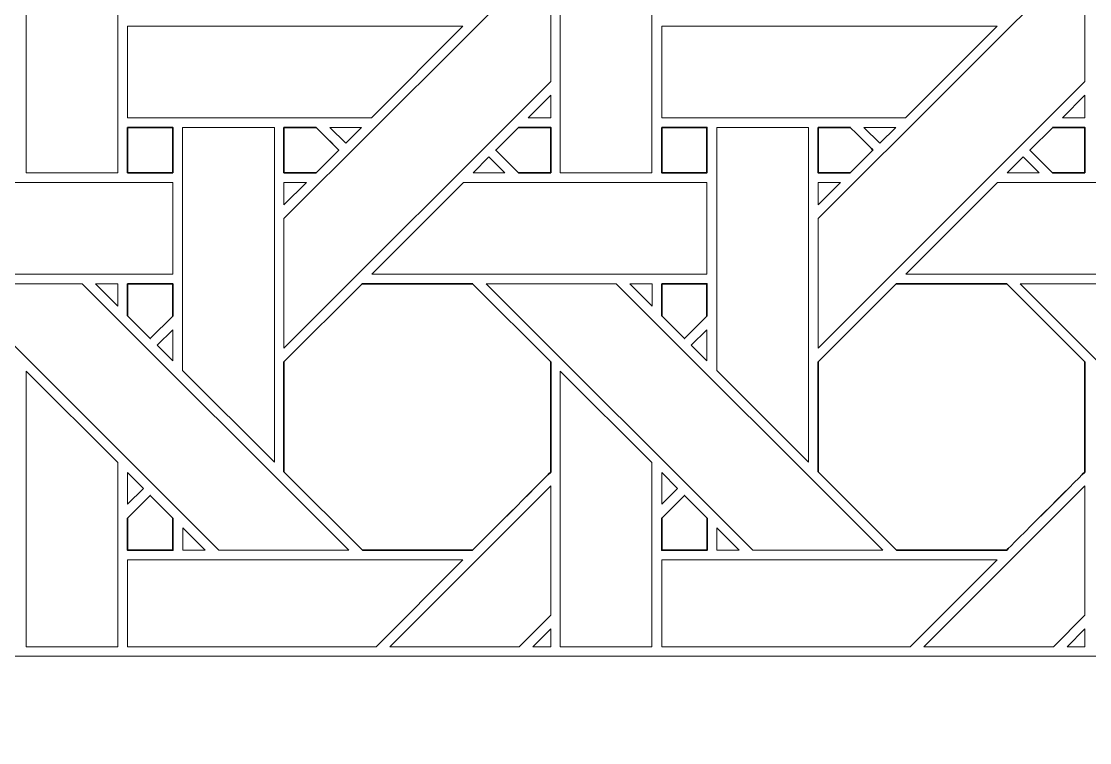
# Model space of a CAD drawing. Header units: inches. Extents: x 6.4 to 30.5, y 3.1 to 18.5.
# Drawn here: x 10.256 to 12.154, y 9.939 to 11.221 of the extents above; entities that cross this region are included whole.
import ezdxf

# ---------------------------------------------------------------- set-up
doc = ezdxf.new("R2010")
doc.units = ezdxf.units.IN
doc.header["$MEASUREMENT"] = 0
doc.layers.add('Design', color=7, linetype='Continuous', lineweight=0)

msp = doc.modelspace()

# ---------------------------------------------------------------- linework, layer by layer
at = {"layer": 'Design', "color": 9, "lineweight": 35, "true_color": 0xdecaa5}
for points, knots in [([(12.3829, 15.0948), (9.0691, 15.0948), (6.3829, 12.4085), (6.3829, 9.0948), (6.3829, 5.7811), (9.0691, 3.0948), (12.3829, 3.0948), (15.6966, 3.0948), (18.3829, 5.7811), (18.3829, 9.0948), (18.3829, 12.4085), (15.6966, 15.0948), (12.3829, 15.0948)], [0, 0, 0, 0, 1, 1, 1, 2, 2, 2, 3, 3, 3, 4, 4, 4, 4]), ([(10.4451, 11.0327), (10.4451, 11.0327), (10.5253, 11.0327), (10.5253, 11.0327), (10.5253, 11.0327), (10.5253, 10.9519), (10.5253, 10.9519), (10.5253, 10.9519), (10.4451, 10.9519), (10.4451, 10.9519), (10.4451, 10.9519), (10.4451, 11.0327), (10.4451, 11.0327)], [0, 0, 0, 0, 1, 1, 1, 2, 2, 2, 3, 3, 3, 4, 4, 4, 4]), ([(10.7229, 11.0327), (10.7229, 11.0327), (10.78, 11.0327), (10.78, 11.0327), (10.7851, 11.0276), (10.8159, 10.9967), (10.8203, 10.9923), (10.8203, 10.9923), (10.7799, 10.9519), (10.7799, 10.9519), (10.7799, 10.9519), (10.7229, 10.9519), (10.7229, 10.9519), (10.7229, 10.9519), (10.7229, 11.0327), (10.7229, 11.0327)], [0, 0, 0, 0, 1, 1, 1, 2, 2, 2, 3, 3, 3, 4, 4, 4, 5, 5, 5, 5]), ([(11.1966, 10.9519), (11.1966, 10.9519), (11.1395, 10.9519), (11.1395, 10.9519), (11.1395, 10.9519), (11.0991, 10.9923), (11.0991, 10.9923), (11.0991, 10.9923), (11.1396, 11.0327), (11.1396, 11.0327), (11.1396, 11.0327), (11.1966, 11.0327), (11.1966, 11.0327), (11.1966, 11.0327), (11.1966, 10.9519), (11.1966, 10.9519)], [0, 0, 0, 0, 1, 1, 1, 2, 2, 2, 3, 3, 3, 4, 4, 4, 5, 5, 5, 5]), ([(11.3938, 11.0327), (11.3938, 11.0327), (11.474, 11.0327), (11.474, 11.0327), (11.474, 11.0327), (11.474, 10.9519), (11.474, 10.9519), (11.474, 10.9519), (11.3938, 10.9519), (11.3938, 10.9519), (11.3938, 10.9519), (11.3938, 11.0327), (11.3938, 11.0327)], [0, 0, 0, 0, 1, 1, 1, 2, 2, 2, 3, 3, 3, 4, 4, 4, 4]), ([(11.6717, 11.0327), (11.6717, 11.0327), (11.7287, 11.0327), (11.7287, 11.0327), (11.7339, 11.0276), (11.7646, 10.9967), (11.7691, 10.9923), (11.7691, 10.9923), (11.7286, 10.9519), (11.7286, 10.9519), (11.7286, 10.9519), (11.6717, 10.9519), (11.6717, 10.9519), (11.6717, 10.9519), (11.6717, 11.0327), (11.6717, 11.0327)], [0, 0, 0, 0, 1, 1, 1, 2, 2, 2, 3, 3, 3, 4, 4, 4, 5, 5, 5, 5]), ([(12.1453, 10.9519), (12.1453, 10.9519), (12.0882, 10.9519), (12.0882, 10.9519), (12.0882, 10.9519), (12.0479, 10.9923), (12.0479, 10.9923), (12.0479, 10.9923), (12.0883, 11.0327), (12.0883, 11.0327), (12.0883, 11.0327), (12.1453, 11.0327), (12.1453, 11.0327), (12.1453, 11.0327), (12.1453, 10.9519), (12.1453, 10.9519)], [0, 0, 0, 0, 1, 1, 1, 2, 2, 2, 3, 3, 3, 4, 4, 4, 5, 5, 5, 5]), ([(10.445, 10.7548), (10.445, 10.7548), (10.5253, 10.7548), (10.5253, 10.7548), (10.5253, 10.7548), (10.5253, 10.6972), (10.5253, 10.6972), (10.5253, 10.6972), (10.4854, 10.6573), (10.4854, 10.6573), (10.4854, 10.6573), (10.445, 10.6976), (10.445, 10.6976), (10.445, 10.6976), (10.445, 10.7548), (10.445, 10.7548)], [0, 0, 0, 0, 1, 1, 1, 2, 2, 2, 3, 3, 3, 4, 4, 4, 5, 5, 5, 5]), ([(10.7229, 10.6161), (10.7229, 10.6161), (10.8616, 10.7548), (10.8616, 10.7548), (10.8616, 10.7548), (11.0578, 10.7548), (11.0578, 10.7548), (11.0578, 10.7548), (11.1966, 10.6161), (11.1966, 10.6161), (11.1966, 10.6161), (11.1966, 10.4198), (11.1966, 10.4198), (11.1788, 10.4019), (11.0669, 10.2902), (11.0579, 10.2812), (11.0579, 10.2812), (10.8622, 10.2812), (10.8622, 10.2812), (10.8622, 10.2812), (10.7229, 10.4204), (10.7229, 10.4204), (10.7229, 10.4204), (10.7229, 10.6161), (10.7229, 10.6161)], [0, 0, 0, 0, 1, 1, 1, 2, 2, 2, 3, 3, 3, 4, 4, 4, 5, 5, 5, 6, 6, 6, 7, 7, 7, 8, 8, 8, 8]), ([(11.3938, 10.7548), (11.3938, 10.7548), (11.474, 10.7548), (11.474, 10.7548), (11.474, 10.7548), (11.474, 10.6972), (11.474, 10.6972), (11.474, 10.6972), (11.4341, 10.6573), (11.4341, 10.6573), (11.4341, 10.6573), (11.3938, 10.6976), (11.3938, 10.6976), (11.3938, 10.6976), (11.3938, 10.7548), (11.3938, 10.7548)], [0, 0, 0, 0, 1, 1, 1, 2, 2, 2, 3, 3, 3, 4, 4, 4, 5, 5, 5, 5]), ([(11.6717, 10.6161), (11.6717, 10.6161), (11.8104, 10.7548), (11.8104, 10.7548), (11.8104, 10.7548), (12.0066, 10.7548), (12.0066, 10.7548), (12.0066, 10.7548), (12.1453, 10.6161), (12.1453, 10.6161), (12.1453, 10.6161), (12.1453, 10.4199), (12.1453, 10.4199), (12.1275, 10.4019), (12.0156, 10.2902), (12.0066, 10.2812), (12.0066, 10.2812), (11.8109, 10.2812), (11.8109, 10.2812), (11.8109, 10.2812), (11.6717, 10.4204), (11.6717, 10.4204), (11.6717, 10.4204), (11.6717, 10.6161), (11.6717, 10.6161)], [0, 0, 0, 0, 1, 1, 1, 2, 2, 2, 3, 3, 3, 4, 4, 4, 5, 5, 5, 6, 6, 6, 7, 7, 7, 8, 8, 8, 8]), ([(10.5257, 10.3382), (10.5257, 10.3382), (10.5257, 10.2809), (10.5257, 10.2809), (10.5257, 10.2809), (10.4451, 10.2809), (10.4451, 10.2809), (10.4451, 10.2809), (10.4451, 10.3382), (10.4451, 10.3382), (10.4451, 10.3382), (10.4854, 10.3785), (10.4854, 10.3785), (10.4854, 10.3785), (10.5257, 10.3382), (10.5257, 10.3382)], [0, 0, 0, 0, 1, 1, 1, 2, 2, 2, 3, 3, 3, 4, 4, 4, 5, 5, 5, 5]), ([(11.4745, 10.3382), (11.4745, 10.3382), (11.4745, 10.2809), (11.4745, 10.2809), (11.4745, 10.2809), (11.3938, 10.2809), (11.3938, 10.2809), (11.3938, 10.2809), (11.3938, 10.3382), (11.3938, 10.3382), (11.3938, 10.3382), (11.4341, 10.3785), (11.4341, 10.3785), (11.4341, 10.3785), (11.4745, 10.3382), (11.4745, 10.3382)], [0, 0, 0, 0, 1, 1, 1, 2, 2, 2, 3, 3, 3, 4, 4, 4, 5, 5, 5, 5])]:
    msp.add_open_spline(points, degree=3, knots=knots, dxfattribs=at)
at = {"layer": 'Design'}
for points, knots in [([(17.5336, 10.2044), (17.5284, 10.2288), (17.5229, 10.2531), (17.5174, 10.2773), (16.9806, 12.6174), (14.8857, 14.3629), (12.3829, 14.3629), (9.8455, 14.3629), (7.7275, 12.569), (7.227, 10.1804), (7.2221, 10.1568), (7.211, 10.0929), (7.211, 10.0929), (7.211, 10.0929), (17.5547, 10.0929), (17.5547, 10.0929), (17.5547, 10.0988), (17.5457, 10.1469), (17.5336, 10.2044)], [0, 0, 0, 0, 1, 1, 1, 2, 2, 2, 3, 3, 3, 4, 4, 4, 5, 5, 5, 6, 6, 6, 6]), ([(10.4278, 11.3855), (10.4278, 11.3855), (10.4278, 10.9519), (10.4278, 10.9519), (10.4278, 10.9519), (10.265, 10.9519), (10.265, 10.9519), (10.265, 10.9519), (10.265, 11.5477), (10.265, 11.5477), (10.265, 11.5477), (10.4278, 11.3855), (10.4278, 11.3855)], [0, 0, 0, 0, 1, 1, 1, 2, 2, 2, 3, 3, 3, 4, 4, 4, 4]), ([(11.3765, 11.3856), (11.3765, 11.3856), (11.3765, 10.9519), (11.3765, 10.9519), (11.3765, 10.9519), (11.2137, 10.9519), (11.2137, 10.9519), (11.2137, 10.9519), (11.2137, 11.5477), (11.2137, 11.5477), (11.2137, 11.5477), (11.3765, 11.3856), (11.3765, 11.3856)], [0, 0, 0, 0, 1, 1, 1, 2, 2, 2, 3, 3, 3, 4, 4, 4, 4]), ([(10.7229, 10.8705), (10.7229, 10.8705), (11.1966, 11.3441), (11.1966, 11.3441), (11.1966, 11.3441), (11.1966, 11.1141), (11.1966, 11.1141), (11.1966, 11.1141), (10.7229, 10.6404), (10.7229, 10.6404), (10.7229, 10.6404), (10.7229, 10.8705), (10.7229, 10.8705)], [0, 0, 0, 0, 1, 1, 1, 2, 2, 2, 3, 3, 3, 4, 4, 4, 4]), ([(11.6717, 10.8705), (11.6717, 10.8705), (12.1453, 11.3441), (12.1453, 11.3441), (12.1453, 11.3441), (12.1453, 11.1141), (12.1453, 11.1141), (12.1453, 11.1141), (11.6717, 10.6404), (11.6717, 10.6404), (11.6717, 10.6404), (11.6717, 10.8705), (11.6717, 10.8705)], [0, 0, 0, 0, 1, 1, 1, 2, 2, 2, 3, 3, 3, 4, 4, 4, 4]), ([(10.4451, 11.0499), (10.4451, 11.0499), (10.4451, 11.2126), (10.4451, 11.2126), (10.4451, 11.2126), (11.0408, 11.2126), (11.0408, 11.2126), (11.0408, 11.2126), (10.8781, 11.0499), (10.8781, 11.0499), (10.8781, 11.0499), (10.4451, 11.0499), (10.4451, 11.0499)], [0, 0, 0, 0, 1, 1, 1, 2, 2, 2, 3, 3, 3, 4, 4, 4, 4]), ([(11.3938, 11.0499), (11.3938, 11.0499), (11.3938, 11.2126), (11.3938, 11.2126), (11.3938, 11.2126), (11.9895, 11.2126), (11.9895, 11.2126), (11.9895, 11.2126), (11.8268, 11.0499), (11.8268, 11.0499), (11.8268, 11.0499), (11.3938, 11.0499), (11.3938, 11.0499)], [0, 0, 0, 0, 1, 1, 1, 2, 2, 2, 3, 3, 3, 4, 4, 4, 4]), ([(11.1568, 11.0499), (11.1568, 11.0499), (11.1966, 11.0897), (11.1966, 11.0897), (11.1966, 11.0897), (11.1966, 11.0499), (11.1966, 11.0499), (11.1966, 11.0499), (11.1568, 11.0499), (11.1568, 11.0499)], [0, 0, 0, 0, 1, 1, 1, 2, 2, 2, 3, 3, 3, 3]), ([(12.1056, 11.0499), (12.1056, 11.0499), (12.1453, 11.0897), (12.1453, 11.0897), (12.1453, 11.0897), (12.1453, 11.0499), (12.1453, 11.0499), (12.1453, 11.0499), (12.1056, 11.0499), (12.1056, 11.0499)], [0, 0, 0, 0, 1, 1, 1, 2, 2, 2, 3, 3, 3, 3]), ([(10.4451, 11.0327), (10.4451, 11.0327), (10.5253, 11.0327), (10.5253, 11.0327), (10.5253, 11.0327), (10.5253, 10.9519), (10.5253, 10.9519), (10.5253, 10.9519), (10.4451, 10.9519), (10.4451, 10.9519), (10.4451, 10.9519), (10.4451, 11.0327), (10.4451, 11.0327)], [0, 0, 0, 0, 1, 1, 1, 2, 2, 2, 3, 3, 3, 4, 4, 4, 4]), ([(10.7058, 11.0326), (10.7058, 11.0326), (10.7058, 10.4375), (10.7058, 10.4375), (10.7058, 10.4375), (10.5429, 10.6005), (10.5429, 10.6005), (10.5429, 10.6005), (10.5429, 11.0326), (10.5429, 11.0326), (10.5429, 11.0326), (10.7058, 11.0326), (10.7058, 11.0326)], [0, 0, 0, 0, 1, 1, 1, 2, 2, 2, 3, 3, 3, 4, 4, 4, 4]), ([(10.7229, 11.0327), (10.7229, 11.0327), (10.78, 11.0327), (10.78, 11.0327), (10.7852, 11.0275), (10.816, 10.9966), (10.8203, 10.9923), (10.8203, 10.9923), (10.7799, 10.9519), (10.7799, 10.9519), (10.7799, 10.9519), (10.7229, 10.9519), (10.7229, 10.9519), (10.7229, 10.9519), (10.7229, 11.0327), (10.7229, 11.0327)], [0, 0, 0, 0, 1, 1, 1, 2, 2, 2, 3, 3, 3, 4, 4, 4, 5, 5, 5, 5]), ([(10.8608, 11.0326), (10.8608, 11.0326), (10.8325, 11.0045), (10.8325, 11.0045), (10.8325, 11.0045), (10.8044, 11.0326), (10.8044, 11.0326), (10.8044, 11.0326), (10.8608, 11.0326), (10.8608, 11.0326)], [0, 0, 0, 0, 1, 1, 1, 2, 2, 2, 3, 3, 3, 3]), ([(11.0991, 10.9923), (11.0991, 10.9923), (11.1396, 11.0327), (11.1396, 11.0327), (11.1396, 11.0327), (11.1966, 11.0327), (11.1966, 11.0327), (11.1966, 11.0327), (11.1966, 10.9519), (11.1966, 10.9519), (11.1966, 10.9519), (11.1395, 10.9519), (11.1395, 10.9519), (11.1395, 10.9519), (11.0991, 10.9923), (11.0991, 10.9923)], [0, 0, 0, 0, 1, 1, 1, 2, 2, 2, 3, 3, 3, 4, 4, 4, 5, 5, 5, 5]), ([(11.3938, 11.0327), (11.3938, 11.0327), (11.474, 11.0327), (11.474, 11.0327), (11.474, 11.0327), (11.474, 10.9519), (11.474, 10.9519), (11.474, 10.9519), (11.3938, 10.9519), (11.3938, 10.9519), (11.3938, 10.9519), (11.3938, 11.0327), (11.3938, 11.0327)], [0, 0, 0, 0, 1, 1, 1, 2, 2, 2, 3, 3, 3, 4, 4, 4, 4]), ([(11.6545, 11.0326), (11.6545, 11.0326), (11.6545, 10.4375), (11.6545, 10.4375), (11.6545, 10.4375), (11.4916, 10.6004), (11.4916, 10.6004), (11.4916, 10.6004), (11.4916, 11.0326), (11.4916, 11.0326), (11.4916, 11.0326), (11.6545, 11.0326), (11.6545, 11.0326)], [0, 0, 0, 0, 1, 1, 1, 2, 2, 2, 3, 3, 3, 4, 4, 4, 4]), ([(11.6717, 11.0327), (11.6717, 11.0327), (11.7287, 11.0327), (11.7287, 11.0327), (11.7339, 11.0275), (11.7647, 10.9966), (11.7691, 10.9923), (11.7691, 10.9923), (11.7286, 10.9519), (11.7286, 10.9519), (11.7286, 10.9519), (11.6717, 10.9519), (11.6717, 10.9519), (11.6717, 10.9519), (11.6717, 11.0327), (11.6717, 11.0327)], [0, 0, 0, 0, 1, 1, 1, 2, 2, 2, 3, 3, 3, 4, 4, 4, 5, 5, 5, 5]), ([(11.8096, 11.0326), (11.8096, 11.0326), (11.7813, 11.0045), (11.7813, 11.0045), (11.7813, 11.0045), (11.7531, 11.0326), (11.7531, 11.0326), (11.7531, 11.0326), (11.8096, 11.0326), (11.8096, 11.0326)], [0, 0, 0, 0, 1, 1, 1, 2, 2, 2, 3, 3, 3, 3]), ([(12.0479, 10.9923), (12.0479, 10.9923), (12.0883, 11.0327), (12.0883, 11.0327), (12.0883, 11.0327), (12.1453, 11.0327), (12.1453, 11.0327), (12.1453, 11.0327), (12.1453, 10.9519), (12.1453, 10.9519), (12.1453, 10.9519), (12.0882, 10.9519), (12.0882, 10.9519), (12.0882, 10.9519), (12.0479, 10.9923), (12.0479, 10.9923)], [0, 0, 0, 0, 1, 1, 1, 2, 2, 2, 3, 3, 3, 4, 4, 4, 5, 5, 5, 5]), ([(11.1153, 10.9519), (11.1153, 10.9519), (11.0588, 10.9519), (11.0588, 10.9519), (11.0588, 10.9519), (11.087, 10.9801), (11.087, 10.9801), (11.087, 10.9801), (11.1153, 10.9519), (11.1153, 10.9519)], [0, 0, 0, 0, 1, 1, 1, 2, 2, 2, 3, 3, 3, 3]), ([(12.064, 10.9519), (12.064, 10.9519), (12.0075, 10.9519), (12.0075, 10.9519), (12.0075, 10.9519), (12.0358, 10.9801), (12.0358, 10.9801), (12.0358, 10.9801), (12.064, 10.9519), (12.064, 10.9519)], [0, 0, 0, 0, 1, 1, 1, 2, 2, 2, 3, 3, 3, 3]), ([(9.93, 10.7719), (9.93, 10.7719), (10.0929, 10.9347), (10.0929, 10.9347), (10.0929, 10.9347), (10.5253, 10.9347), (10.5253, 10.9347), (10.5253, 10.9347), (10.5253, 10.7719), (10.5253, 10.7719), (10.5253, 10.7719), (9.93, 10.7719), (9.93, 10.7719)], [0, 0, 0, 0, 1, 1, 1, 2, 2, 2, 3, 3, 3, 4, 4, 4, 4]), ([(10.7628, 10.9347), (10.7628, 10.9347), (10.7229, 10.8949), (10.7229, 10.8949), (10.7229, 10.8949), (10.7229, 10.9347), (10.7229, 10.9347), (10.7229, 10.9347), (10.7628, 10.9347), (10.7628, 10.9347)], [0, 0, 0, 0, 1, 1, 1, 2, 2, 2, 3, 3, 3, 3]), ([(10.8788, 10.7719), (10.8788, 10.7719), (11.0416, 10.9347), (11.0416, 10.9347), (11.0416, 10.9347), (11.4741, 10.9347), (11.4741, 10.9347), (11.4741, 10.9347), (11.4741, 10.7719), (11.4741, 10.7719), (11.4741, 10.7719), (10.8788, 10.7719), (10.8788, 10.7719)], [0, 0, 0, 0, 1, 1, 1, 2, 2, 2, 3, 3, 3, 4, 4, 4, 4]), ([(11.7115, 10.9347), (11.7115, 10.9347), (11.6717, 10.8949), (11.6717, 10.8949), (11.6717, 10.8949), (11.6717, 10.9347), (11.6717, 10.9347), (11.6717, 10.9347), (11.7115, 10.9347), (11.7115, 10.9347)], [0, 0, 0, 0, 1, 1, 1, 2, 2, 2, 3, 3, 3, 3]), ([(11.8275, 10.7719), (11.8275, 10.7719), (11.9904, 10.9347), (11.9904, 10.9347), (11.9904, 10.9347), (12.4228, 10.9347), (12.4228, 10.9347), (12.4228, 10.9347), (12.4228, 10.7719), (12.4228, 10.7719), (12.4228, 10.7719), (11.8275, 10.7719), (11.8275, 10.7719)], [0, 0, 0, 0, 1, 1, 1, 2, 2, 2, 3, 3, 3, 4, 4, 4, 4]), ([(10.1334, 10.7548), (10.1334, 10.7548), (10.3643, 10.7548), (10.3643, 10.7548), (10.3643, 10.7548), (10.838, 10.2811), (10.838, 10.2811), (10.838, 10.2811), (10.6069, 10.2811), (10.6069, 10.2811), (10.6069, 10.2811), (10.1334, 10.7548), (10.1334, 10.7548)], [0, 0, 0, 0, 1, 1, 1, 2, 2, 2, 3, 3, 3, 4, 4, 4, 4]), ([(10.4279, 10.7548), (10.4279, 10.7548), (10.4279, 10.715), (10.4279, 10.715), (10.4279, 10.715), (10.3884, 10.7548), (10.3884, 10.7548), (10.3884, 10.7548), (10.4279, 10.7548), (10.4279, 10.7548)], [0, 0, 0, 0, 1, 1, 1, 2, 2, 2, 3, 3, 3, 3]), ([(10.4854, 10.6573), (10.4854, 10.6573), (10.445, 10.6976), (10.445, 10.6976), (10.445, 10.6976), (10.445, 10.7548), (10.445, 10.7548), (10.445, 10.7548), (10.5253, 10.7548), (10.5253, 10.7548), (10.5253, 10.7548), (10.5253, 10.6972), (10.5253, 10.6972), (10.5253, 10.6972), (10.4854, 10.6573), (10.4854, 10.6573)], [0, 0, 0, 0, 1, 1, 1, 2, 2, 2, 3, 3, 3, 4, 4, 4, 5, 5, 5, 5]), ([(10.7229, 10.4204), (10.7229, 10.4204), (10.7229, 10.6161), (10.7229, 10.6161), (10.7229, 10.6161), (10.8616, 10.7548), (10.8616, 10.7548), (10.8616, 10.7548), (11.0578, 10.7548), (11.0578, 10.7548), (11.0578, 10.7548), (11.1966, 10.6161), (11.1966, 10.6161), (11.1966, 10.6161), (11.1966, 10.4198), (11.1966, 10.4198), (11.1787, 10.4019), (11.0668, 10.2901), (11.0579, 10.2812), (11.0579, 10.2812), (10.8622, 10.2812), (10.8622, 10.2812), (10.8622, 10.2812), (10.7229, 10.4204), (10.7229, 10.4204)], [0, 0, 0, 0, 1, 1, 1, 2, 2, 2, 3, 3, 3, 4, 4, 4, 5, 5, 5, 6, 6, 6, 7, 7, 7, 8, 8, 8, 8]), ([(11.0821, 10.7548), (11.0821, 10.7548), (11.313, 10.7548), (11.313, 10.7548), (11.313, 10.7548), (11.7867, 10.2811), (11.7867, 10.2811), (11.7867, 10.2811), (11.5556, 10.2811), (11.5556, 10.2811), (11.5556, 10.2811), (11.0821, 10.7548), (11.0821, 10.7548)], [0, 0, 0, 0, 1, 1, 1, 2, 2, 2, 3, 3, 3, 4, 4, 4, 4]), ([(11.3766, 10.7548), (11.3766, 10.7548), (11.3766, 10.715), (11.3766, 10.715), (11.3766, 10.715), (11.3372, 10.7548), (11.3372, 10.7548), (11.3372, 10.7548), (11.3766, 10.7548), (11.3766, 10.7548)], [0, 0, 0, 0, 1, 1, 1, 2, 2, 2, 3, 3, 3, 3]), ([(11.4341, 10.6573), (11.4341, 10.6573), (11.3938, 10.6976), (11.3938, 10.6976), (11.3938, 10.6976), (11.3938, 10.7548), (11.3938, 10.7548), (11.3938, 10.7548), (11.474, 10.7548), (11.474, 10.7548), (11.474, 10.7548), (11.474, 10.6972), (11.474, 10.6972), (11.474, 10.6972), (11.4341, 10.6573), (11.4341, 10.6573)], [0, 0, 0, 0, 1, 1, 1, 2, 2, 2, 3, 3, 3, 4, 4, 4, 5, 5, 5, 5]), ([(11.6717, 10.4204), (11.6717, 10.4204), (11.6717, 10.6161), (11.6717, 10.6161), (11.6717, 10.6161), (11.8104, 10.7548), (11.8104, 10.7548), (11.8104, 10.7548), (12.0066, 10.7548), (12.0066, 10.7548), (12.0066, 10.7548), (12.1453, 10.6161), (12.1453, 10.6161), (12.1453, 10.6161), (12.1453, 10.4199), (12.1453, 10.4199), (12.1274, 10.4017), (12.0155, 10.29), (12.0066, 10.2812), (12.0066, 10.2812), (11.8109, 10.2812), (11.8109, 10.2812), (11.8109, 10.2812), (11.6717, 10.4204), (11.6717, 10.4204)], [0, 0, 0, 0, 1, 1, 1, 2, 2, 2, 3, 3, 3, 4, 4, 4, 5, 5, 5, 6, 6, 6, 7, 7, 7, 8, 8, 8, 8]), ([(12.0308, 10.7548), (12.0308, 10.7548), (12.2618, 10.7548), (12.2618, 10.7548), (12.2618, 10.7548), (12.7354, 10.2811), (12.7354, 10.2811), (12.7354, 10.2811), (12.5044, 10.2811), (12.5044, 10.2811), (12.5044, 10.2811), (12.0308, 10.7548), (12.0308, 10.7548)], [0, 0, 0, 0, 1, 1, 1, 2, 2, 2, 3, 3, 3, 4, 4, 4, 4]), ([(10.5253, 10.6729), (10.5253, 10.6729), (10.5253, 10.6178), (10.5253, 10.6178), (10.5253, 10.6178), (10.4976, 10.6452), (10.4976, 10.6452), (10.4976, 10.6452), (10.5253, 10.6729), (10.5253, 10.6729)], [0, 0, 0, 0, 1, 1, 1, 2, 2, 2, 3, 3, 3, 3]), ([(11.4741, 10.6729), (11.4741, 10.6729), (11.4741, 10.6178), (11.4741, 10.6178), (11.4741, 10.6178), (11.4463, 10.6452), (11.4463, 10.6452), (11.4463, 10.6452), (11.4741, 10.6729), (11.4741, 10.6729)], [0, 0, 0, 0, 1, 1, 1, 2, 2, 2, 3, 3, 3, 3]), ([(10.4278, 10.1095), (10.4278, 10.1095), (10.265, 10.1095), (10.265, 10.1095), (10.265, 10.1095), (10.265, 10.599), (10.265, 10.599), (10.265, 10.599), (10.4278, 10.4368), (10.4278, 10.4368), (10.4278, 10.4368), (10.4278, 10.1095), (10.4278, 10.1095)], [0, 0, 0, 0, 1, 1, 1, 2, 2, 2, 3, 3, 3, 4, 4, 4, 4]), ([(11.3765, 10.1095), (11.3765, 10.1095), (11.2137, 10.1095), (11.2137, 10.1095), (11.2137, 10.1095), (11.2137, 10.599), (11.2137, 10.599), (11.2137, 10.599), (11.3765, 10.4368), (11.3765, 10.4368), (11.3765, 10.4368), (11.3765, 10.1095), (11.3765, 10.1095)], [0, 0, 0, 0, 1, 1, 1, 2, 2, 2, 3, 3, 3, 4, 4, 4, 4]), ([(10.4733, 10.3908), (10.4733, 10.3908), (10.4451, 10.3626), (10.4451, 10.3626), (10.4451, 10.3626), (10.4451, 10.4193), (10.4451, 10.4193), (10.4451, 10.4193), (10.4733, 10.3908), (10.4733, 10.3908)], [0, 0, 0, 0, 1, 1, 1, 2, 2, 2, 3, 3, 3, 3]), ([(11.422, 10.3908), (11.422, 10.3908), (11.3938, 10.3626), (11.3938, 10.3626), (11.3938, 10.3626), (11.3938, 10.4193), (11.3938, 10.4193), (11.3938, 10.4193), (11.422, 10.3908), (11.422, 10.3908)], [0, 0, 0, 0, 1, 1, 1, 2, 2, 2, 3, 3, 3, 3]), ([(10.9107, 10.1095), (10.9107, 10.1095), (11.1966, 10.3954), (11.1966, 10.3954), (11.1966, 10.3954), (11.1966, 10.1654), (11.1966, 10.1654), (11.1966, 10.1654), (11.1408, 10.1095), (11.1408, 10.1095), (11.1408, 10.1095), (10.9107, 10.1095), (10.9107, 10.1095)], [0, 0, 0, 0, 1, 1, 1, 2, 2, 2, 3, 3, 3, 4, 4, 4, 4]), ([(12.1453, 10.1654), (12.1453, 10.1654), (12.0895, 10.1095), (12.0895, 10.1095), (12.0895, 10.1095), (11.8594, 10.1095), (11.8594, 10.1095), (11.8594, 10.1095), (12.1453, 10.3954), (12.1453, 10.3954), (12.1453, 10.3954), (12.1453, 10.1654), (12.1453, 10.1654)], [0, 0, 0, 0, 1, 1, 1, 2, 2, 2, 3, 3, 3, 4, 4, 4, 4]), ([(10.4451, 10.3382), (10.4451, 10.3382), (10.4854, 10.3785), (10.4854, 10.3785), (10.4854, 10.3785), (10.5257, 10.3382), (10.5257, 10.3382), (10.5257, 10.3382), (10.5257, 10.2809), (10.5257, 10.2809), (10.5257, 10.2809), (10.4451, 10.2809), (10.4451, 10.2809), (10.4451, 10.2809), (10.4451, 10.3382), (10.4451, 10.3382)], [0, 0, 0, 0, 1, 1, 1, 2, 2, 2, 3, 3, 3, 4, 4, 4, 5, 5, 5, 5]), ([(11.3938, 10.3382), (11.3938, 10.3382), (11.4341, 10.3785), (11.4341, 10.3785), (11.4341, 10.3785), (11.4745, 10.3382), (11.4745, 10.3382), (11.4745, 10.3382), (11.4745, 10.2809), (11.4745, 10.2809), (11.4745, 10.2809), (11.3938, 10.2809), (11.3938, 10.2809), (11.3938, 10.2809), (11.3938, 10.3382), (11.3938, 10.3382)], [0, 0, 0, 0, 1, 1, 1, 2, 2, 2, 3, 3, 3, 4, 4, 4, 5, 5, 5, 5]), ([(10.5827, 10.2811), (10.5827, 10.2811), (10.543, 10.2811), (10.543, 10.2811), (10.543, 10.2811), (10.543, 10.3209), (10.543, 10.3209), (10.543, 10.3209), (10.5827, 10.2811), (10.5827, 10.2811)], [0, 0, 0, 0, 1, 1, 1, 2, 2, 2, 3, 3, 3, 3]), ([(11.5314, 10.2811), (11.5314, 10.2811), (11.4917, 10.2811), (11.4917, 10.2811), (11.4917, 10.2811), (11.4917, 10.3209), (11.4917, 10.3209), (11.4917, 10.3209), (11.5314, 10.2811), (11.5314, 10.2811)], [0, 0, 0, 0, 1, 1, 1, 2, 2, 2, 3, 3, 3, 3]), ([(10.4451, 10.1095), (10.4451, 10.1095), (10.4451, 10.2639), (10.4451, 10.2639), (10.4451, 10.2639), (11.0408, 10.2639), (11.0408, 10.2639), (11.0408, 10.2639), (10.8864, 10.1095), (10.8864, 10.1095), (10.8864, 10.1095), (10.4451, 10.1095), (10.4451, 10.1095)], [0, 0, 0, 0, 1, 1, 1, 2, 2, 2, 3, 3, 3, 4, 4, 4, 4]), ([(11.3938, 10.1095), (11.3938, 10.1095), (11.3938, 10.2639), (11.3938, 10.2639), (11.3938, 10.2639), (11.9895, 10.2639), (11.9895, 10.2639), (11.9895, 10.2639), (11.8351, 10.1095), (11.8351, 10.1095), (11.8351, 10.1095), (11.3938, 10.1095), (11.3938, 10.1095)], [0, 0, 0, 0, 1, 1, 1, 2, 2, 2, 3, 3, 3, 4, 4, 4, 4]), ([(11.1966, 10.1095), (11.1966, 10.1095), (11.1652, 10.1095), (11.1652, 10.1095), (11.1652, 10.1095), (11.1966, 10.141), (11.1966, 10.141), (11.1966, 10.141), (11.1966, 10.1095), (11.1966, 10.1095)], [0, 0, 0, 0, 1, 1, 1, 2, 2, 2, 3, 3, 3, 3]), ([(12.1453, 10.1095), (12.1453, 10.1095), (12.1139, 10.1095), (12.1139, 10.1095), (12.1139, 10.1095), (12.1453, 10.141), (12.1453, 10.141), (12.1453, 10.141), (12.1453, 10.1095), (12.1453, 10.1095)], [0, 0, 0, 0, 1, 1, 1, 2, 2, 2, 3, 3, 3, 3])]:
    msp.add_open_spline(points, degree=3, knots=knots, dxfattribs=at)

doc.saveas('drawing.dxf')
